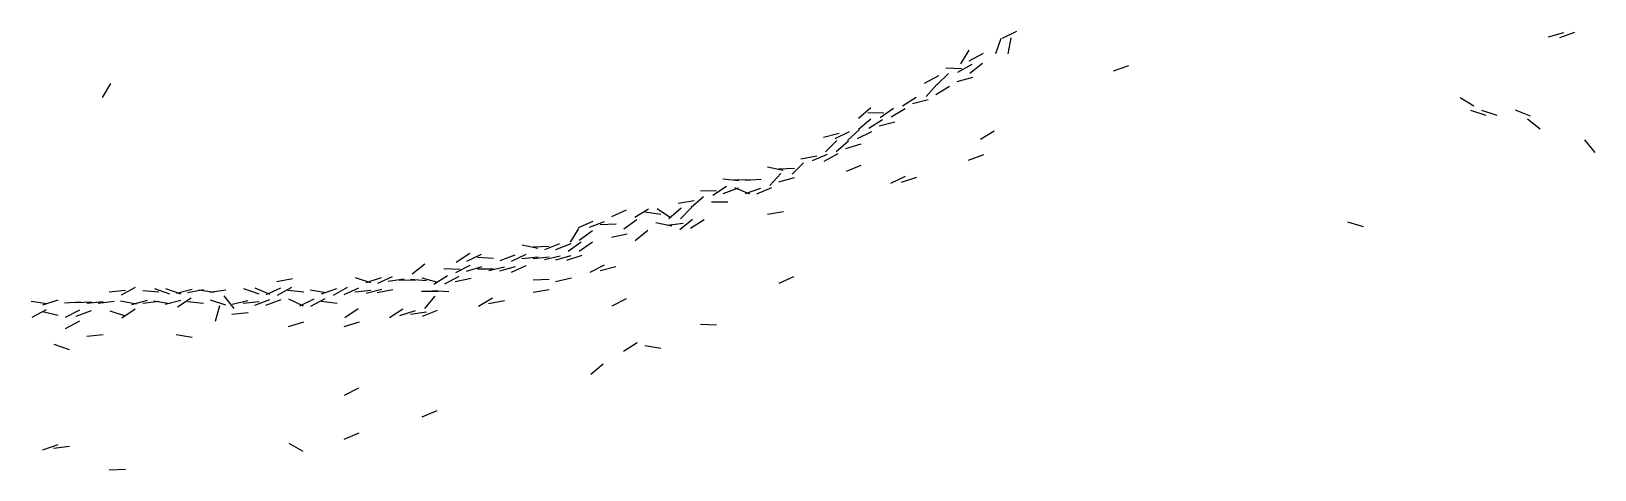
# Model space of a CAD drawing. Extents: x -664598 to -661481, y -979343 to -976126.
# Drawn here: x -664598.3 to -664318, y -977787.3 to -977708.6 of the extents above; entities that cross this region are included whole.
import ezdxf

# ---------------------------------------------------------------- set-up
doc = ezdxf.new("R2010")
doc.units = 0

msp = doc.modelspace()

# ---------------------------------------------------------------- linework, layer by layer
at = {"layer": 'CLIFF'}
for p, q in [((-664425.357, -977712.609), (-664424.403, -977709.871)), ((-664424.189, -977709.864), (-664421.571, -977708.616)), ((-664423.141, -977712.666), (-664422.619, -977709.814)), ((-664326.278, -977709.626), (-664323.482, -977708.854)), ((-664324.25, -977709.716), (-664321.51, -977708.764)), ((-664431.638, -977714.476), (-664430.122, -977712.004)), ((-664430.167, -977713.907), (-664427.593, -977712.573)), ((-664435.915, -977718.255), (-664433.845, -977716.225)), ((-664434.327, -977715.152), (-664431.433, -977715.328)), ((-664432.151, -977715.938), (-664429.609, -977714.542)), ((-664429.999, -977716.162), (-664427.761, -977714.318)), ((-664404.239, -977715.747), (-664401.521, -977714.733)), ((-664584.134, -977717.997), (-664585.626, -977720.483)), ((-664438.167, -977717.908), (-664435.593, -977716.572)), ((-664437.833, -977720.333), (-664435.927, -977718.147)), ((-664436.12, -977719.992), (-664433.64, -977718.488)), ((-664432.269, -977717.655), (-664429.491, -977716.825)), ((-664442.103, -977722.019), (-664439.657, -977720.461)), ((-664440.284, -977721.603), (-664437.476, -977720.877)), ((-664342.114, -977720.478), (-664339.646, -977722.002)), ((-664449.987, -977726.177), (-664447.773, -977724.303)), ((-664449.97, -977724.196), (-664447.79, -977722.284)), ((-664448.33, -977723.214), (-664445.43, -977723.266)), ((-664448.111, -977726.007), (-664445.649, -977724.473)), ((-664446.073, -977724.064), (-664443.687, -977722.416)), ((-664444.124, -977723.986), (-664441.636, -977722.494)), ((-664340.259, -977722.791), (-664337.501, -977723.689)), ((-664338.259, -977722.791), (-664335.501, -977723.689)), ((-664332.221, -977722.688), (-664329.539, -977723.792)), ((-664330.014, -977724.336), (-664327.746, -977726.144)), ((-664456.284, -977727.603), (-664453.476, -977726.877)), ((-664454.184, -977727.875), (-664451.576, -977726.605)), ((-664451.945, -977728.224), (-664449.815, -977726.256)), ((-664450.182, -977727.879), (-664447.578, -977726.601)), ((-664446.285, -977725.597), (-664443.475, -977724.883)), ((-664428.116, -977727.997), (-664425.644, -977726.483)), ((-664455.917, -977730.254), (-664453.843, -977728.226)), ((-664453.982, -977730.183), (-664451.778, -977728.297)), ((-664452.261, -977729.683), (-664449.499, -977728.797)), ((-664319.793, -977728.114), (-664317.967, -977730.366)), ((-664466.296, -977732.928), (-664463.464, -977733.552)), ((-664464.329, -977733.297), (-664461.431, -977733.183)), ((-664461.896, -977734.274), (-664459.864, -977732.206)), ((-664460.308, -977731.489), (-664457.452, -977730.991)), ((-664458.205, -977731.83), (-664455.555, -977730.65)), ((-664456.159, -977731.923), (-664453.601, -977730.557)), ((-664449.543, -977732.678), (-664452.217, -977733.802)), ((-664430.246, -977731.727), (-664427.514, -977730.753)), ((-664474.323, -977735.099), (-664471.437, -977735.381)), ((-664472.33, -977735.232), (-664469.43, -977735.248)), ((-664470.326, -977735.346), (-664467.434, -977735.134)), ((-664465.852, -977736.316), (-664463.908, -977734.164)), ((-664464.281, -977735.615), (-664461.479, -977734.865)), ((-664444.188, -977735.866), (-664441.572, -977734.614)), ((-664442.262, -977735.68), (-664439.498, -977734.8)), ((-664479.963, -977740.204), (-664477.797, -977738.276)), ((-664478.33, -977737.274), (-664475.43, -977737.206)), ((-664476.086, -977738.046), (-664473.674, -977736.434)), ((-664474.237, -977737.75), (-664471.523, -977736.73)), ((-664472.211, -977736.664), (-664469.549, -977737.816)), ((-664470.252, -977737.71), (-664467.508, -977736.77)), ((-664468.211, -977737.815), (-664465.549, -977736.665)), ((-664494.198, -977741.843), (-664491.562, -977740.637)), ((-664490.117, -977741.996), (-664487.643, -977740.484)), ((-664488.314, -977741.024), (-664485.446, -977741.456)), ((-664486.08, -977740.426), (-664483.68, -977742.054)), ((-664483.968, -977742.199), (-664481.792, -977740.281)), ((-664482.312, -977739.468), (-664479.448, -977739.012)), ((-664481.89, -977742.281), (-664479.87, -977740.199)), ((-664476.33, -977739.24), (-664473.43, -977739.24)), ((-664463.448, -977741.01), (-664466.312, -977741.47)), ((-664501.625, -977746.484), (-664500.135, -977743.996)), ((-664500.214, -977743.807), (-664497.546, -977742.673)), ((-664500.058, -977746.086), (-664497.702, -977744.394)), ((-664498.236, -977743.755), (-664495.524, -977742.725)), ((-664496.329, -977743.28), (-664493.431, -977743.2)), ((-664492.057, -977744.086), (-664489.703, -977742.394)), ((-664490.012, -977746.146), (-664487.748, -977744.334)), ((-664486.297, -977742.932), (-664483.463, -977743.548)), ((-664484.319, -977743.415), (-664481.441, -977743.065)), ((-664481.999, -977744.162), (-664479.761, -977742.318)), ((-664477.653, -977742.467), (-664480.107, -977744.013)), ((-664362.271, -977742.832), (-664359.489, -977743.648)), ((-664510.293, -977746.916), (-664507.467, -977747.564)), ((-664508.329, -977747.292), (-664505.431, -977747.188)), ((-664506.229, -977747.771), (-664503.531, -977746.709)), ((-664504.23, -977747.77), (-664501.53, -977746.71)), ((-664502.052, -977748.093), (-664499.708, -977746.387)), ((-664500.051, -977748.095), (-664497.709, -977746.385)), ((-664494.298, -977745.545), (-664491.462, -977744.935)), ((-664522.097, -977750.029), (-664519.663, -977748.451)), ((-664520.19, -977749.861), (-664517.57, -977748.619)), ((-664518.328, -977749.163), (-664515.432, -977749.317)), ((-664514.229, -977749.773), (-664511.531, -977748.707)), ((-664512.196, -977749.849), (-664509.564, -977748.631)), ((-664510.322, -977749.39), (-664507.438, -977749.09)), ((-664508.322, -977749.394), (-664505.438, -977749.086)), ((-664506.298, -977749.541), (-664503.462, -977748.939)), ((-664504.278, -977749.624), (-664501.482, -977748.856)), ((-664502.252, -977749.708), (-664499.508, -977748.772)), ((-664540.257, -977752.787), (-664537.503, -977753.693)), ((-664538.253, -977753.706), (-664535.507, -977752.774)), ((-664536.198, -977753.844), (-664533.562, -977752.636)), ((-664530.027, -977752.127), (-664527.733, -977750.353)), ((-664528.282, -977752.869), (-664525.478, -977753.611)), ((-664526.102, -977754.021), (-664523.658, -977752.459)), ((-664524.328, -977751.173), (-664521.432, -977751.307)), ((-664524.157, -977753.928), (-664521.603, -977752.552)), ((-664522.172, -977751.899), (-664519.588, -977750.581)), ((-664520.269, -977751.658), (-664517.491, -977750.822)), ((-664518.33, -977751.236), (-664515.43, -977751.244)), ((-664516.293, -977751.565), (-664513.467, -977750.915)), ((-664514.276, -977751.632), (-664511.484, -977750.848)), ((-664512.198, -977751.844), (-664509.562, -977750.636)), ((-664495.585, -977750.587), (-664498.175, -977751.893)), ((-664493.475, -977750.88), (-664496.285, -977751.6)), ((-664464.201, -977753.837), (-664461.559, -977752.643)), ((-664584.323, -977755.379), (-664581.437, -977755.101)), ((-664582.16, -977755.921), (-664579.6, -977754.559)), ((-664578.326, -977755.129), (-664575.434, -977755.351)), ((-664576.245, -977754.752), (-664573.515, -977755.728)), ((-664574.242, -977754.744), (-664571.518, -977755.736)), ((-664572.285, -977755.599), (-664569.475, -977754.881)), ((-664570.305, -977755.508), (-664567.455, -977754.972)), ((-664568.315, -977755.031), (-664565.445, -977755.449)), ((-664566.316, -977755.438), (-664563.444, -977755.042)), ((-664560.248, -977754.758), (-664557.512, -977755.722)), ((-664558.215, -977754.675), (-664555.545, -977755.805)), ((-664556.205, -977755.828), (-664553.555, -977754.652)), ((-664554.302, -977753.526), (-664551.458, -977752.954)), ((-664554.139, -977755.959), (-664551.621, -977754.521)), ((-664552.323, -977755.099), (-664549.437, -977755.381)), ((-664548.309, -977754.993), (-664545.451, -977755.487)), ((-664546.252, -977755.709), (-664543.508, -977754.771)), ((-664544.13, -977755.975), (-664541.63, -977754.505)), ((-664542.208, -977755.822), (-664539.552, -977754.658)), ((-664540.323, -977755.386), (-664537.437, -977755.094)), ((-664538.289, -977755.581), (-664535.471, -977754.899)), ((-664536.304, -977755.514), (-664533.456, -977754.966)), ((-664534.312, -977753.467), (-664531.448, -977753.013)), ((-664532.33, -977753.274), (-664529.43, -977753.206)), ((-664530.325, -977753.123), (-664527.435, -977753.357)), ((-664528.33, -977755.226), (-664525.43, -977755.254)), ((-664526.327, -977755.155), (-664523.433, -977755.325)), ((-664522.299, -977753.539), (-664519.461, -977752.941)), ((-664505.431, -977753.18), (-664508.329, -977753.3)), ((-664505.449, -977755.005), (-664508.311, -977755.475)), ((-664501.465, -977752.925), (-664504.295, -977753.555)), ((-664598.315, -977757.03), (-664595.445, -977757.45)), ((-664596.255, -977757.702), (-664593.505, -977756.778)), ((-664592.327, -977757.336), (-664589.433, -977757.144)), ((-664590.328, -977757.308), (-664587.432, -977757.172)), ((-664588.322, -977757.396), (-664585.438, -977757.084)), ((-664586.321, -977757.405), (-664583.439, -977757.075)), ((-664582.305, -977756.973), (-664579.455, -977757.507)), ((-664582.074, -977760.062), (-664579.686, -977758.418)), ((-664580.277, -977757.628), (-664577.483, -977756.852)), ((-664578.318, -977757.427), (-664575.442, -977757.053)), ((-664576.31, -977756.998), (-664573.45, -977757.482)), ((-664574.284, -977757.602), (-664571.476, -977756.878)), ((-664572.092, -977758.036), (-664569.668, -977756.444)), ((-664570.321, -977757.082), (-664567.439, -977757.398)), ((-664566.26, -977756.796), (-664563.5, -977757.684)), ((-664565.285, -977760.632), (-664564.475, -977757.848)), ((-664563.776, -977756.1), (-664561.984, -977758.38)), ((-664562.294, -977757.562), (-664559.466, -977756.918)), ((-664560.322, -977757.388), (-664557.438, -977757.092)), ((-664558.237, -977757.752), (-664555.523, -977756.728)), ((-664556.243, -977757.736), (-664553.517, -977756.744)), ((-664552.188, -977756.615), (-664549.572, -977757.865)), ((-664550.188, -977757.865), (-664547.572, -977756.615)), ((-664548.162, -977757.917), (-664545.598, -977756.563)), ((-664546.318, -977757.057), (-664543.442, -977757.423)), ((-664539.674, -977758.435), (-664542.086, -977760.045)), ((-664531.66, -977758.456), (-664534.1, -977760.024)), ((-664525.952, -977756.126), (-664527.808, -977758.354)), ((-664515.629, -977756.507), (-664518.131, -977757.973)), ((-664513.453, -977756.985), (-664516.307, -977757.495)), ((-664494.178, -977757.886), (-664491.582, -977756.594)), ((-664598.161, -977759.92), (-664595.599, -977758.56)), ((-664596.295, -977758.921), (-664593.465, -977759.559)), ((-664592.171, -977759.9), (-664589.589, -977758.58)), ((-664592.158, -977761.926), (-664589.602, -977760.554)), ((-664590.24, -977759.742), (-664587.52, -977758.738)), ((-664584.256, -977758.781), (-664581.504, -977759.699)), ((-664562.322, -977759.392), (-664559.438, -977759.088)), ((-664549.494, -977760.815), (-664552.266, -977761.665)), ((-664539.496, -977760.808), (-664542.264, -977761.672)), ((-664529.498, -977758.801), (-664532.262, -977759.679)), ((-664527.443, -977759.048), (-664530.317, -977759.432)), ((-664525.535, -977758.698), (-664528.225, -977759.782)), ((-664478.328, -977761.164), (-664475.432, -977761.316)), ((-664585.436, -977763.105), (-664588.324, -977763.375)), ((-664572.31, -977763.001), (-664569.45, -977763.479)), ((-664594.245, -977764.752), (-664591.515, -977765.728)), ((-664492.117, -977765.997), (-664489.643, -977764.483)), ((-664488.309, -977764.992), (-664485.451, -977765.488)), ((-664497.992, -977770.171), (-664495.768, -977768.309)), ((-664542.173, -977773.896), (-664539.587, -977772.584)), ((-664528.217, -977777.802), (-664525.543, -977776.678)), ((-664542.213, -977781.811), (-664539.547, -977780.669)), ((-664596.249, -977783.718), (-664593.511, -977782.762)), ((-664594.32, -977783.411), (-664591.44, -977783.069)), ((-664552.133, -977782.51), (-664549.627, -977783.97)), ((-664584.329, -977787.294), (-664581.431, -977787.186))]:
    msp.add_line(p, q, dxfattribs=at)

doc.saveas('drawing.dxf')
